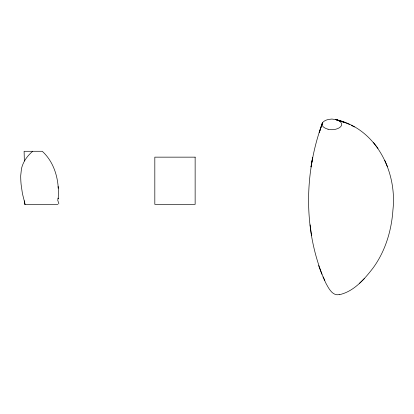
<?xml version="1.0" encoding="UTF-8"?>
<svg xmlns="http://www.w3.org/2000/svg" width="414" height="414" viewBox="0 0 414 414"><rect width="100%" height="100%" fill="white"/><g stroke="black" fill="none" stroke-linecap="round" stroke-linejoin="round"><path stroke-width="0.62" d="M58.141 199.005L58.177 198.109L58.136 199.005C59.585 181.855 55.357 163.282 42.259 151.281L24.105 151.281L24.348 160.968M322.159 123.605L319.204 132.759L322.49 122.823C303.928 172.985 303.296 230.981 324.581 280.376M339.201 294.737C353.747 291.601 364.294 279.346 373.004 268.075C385.289 251.319 391.541 230.639 392.927 210.053C397.274 171.344 375.943 128.293 335.707 119.553L331.821 119.051L328.323 119.465A11.204 5.46 0 0 0 322.045 124.298A11.204 5.46 0 0 0 328.054 129.209M359.616 283.212L364.284 278.663M32.711 151.281C28.602 154.753 25.094 159.038 22.998 164.027A27.717 26.134 90 0 0 21.45 168.855L20.7 175.753A55.688 33.218 90 0 0 21.135 184.696L22.434 193.638L25.14 204.371M339.18 294.608C332.463 296.113 328.654 288.216 325.978 283.362A61.329 52.666 0 0 1 324.359 279.652A57.629 49.489 0 0 1 323.914 278.446M57.867 204.371L24.462 204.371L24.462 200.795M328.033 129.23L331.919 129.732L335.418 129.318A11.204 5.46 0 0 0 341.7 124.485A11.204 5.46 0 0 0 335.687 119.568M335.707 119.553L343.009 121.819L349.488 124.448M343.009 121.819L336.427 119.755L344.288 122.378L337.11 119.977M351.263 125.328L354.415 126.953M373.537 142.607L378.003 148.378M323.003 276.894L323.438 277.841M387.4 166.568L384.777 160.425M321.88 274.28L318.589 265.55M57.572 199.579L58.866 203.895M310.117 224.823L311.514 235.54M58.131 186.486L58.245 188.272M312.663 157.403L311.028 166.873L312.663 157.403M195.139 157.149L154.82 157.149L154.82 204.371L195.139 204.371L195.139 157.149"/></g></svg>
